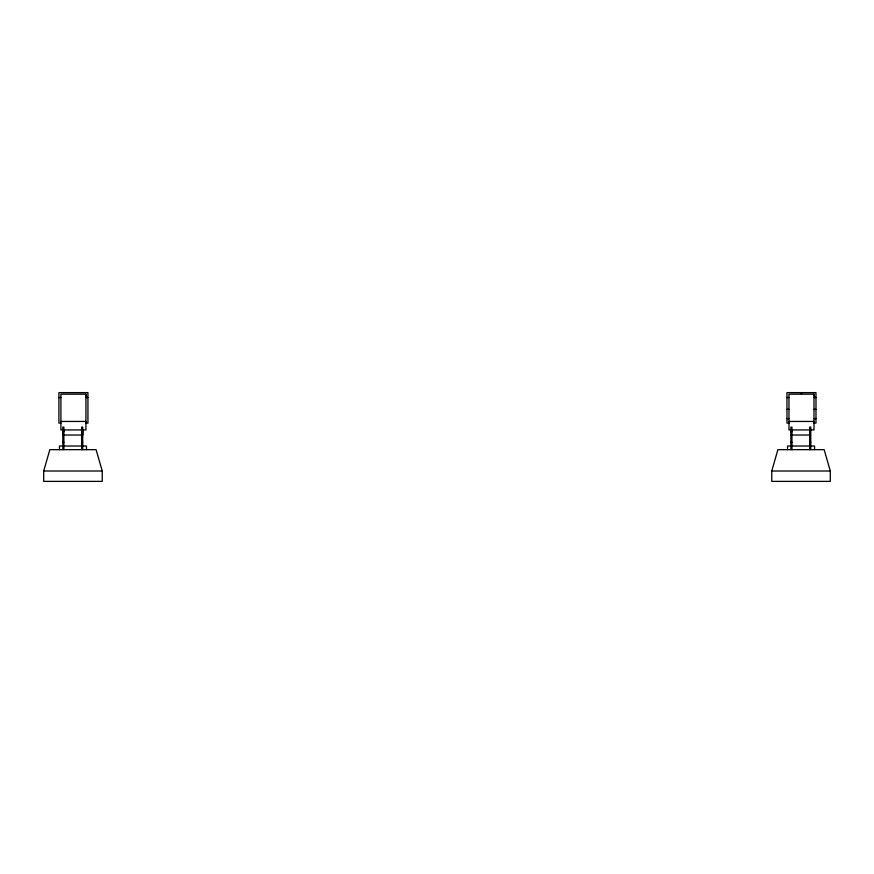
<?xml version="1.0" encoding="UTF-8"?>
<svg xmlns="http://www.w3.org/2000/svg" width="874" height="874" viewBox="0 0 874 874"><rect width="100%" height="100%" fill="white"/><g stroke="black" fill="none" stroke-linecap="round" stroke-linejoin="round"><path stroke-width="1.31" d="M43.7 471.01L49.84 449.662L96.096 449.662L102.236 471.01L102.236 481.377L43.7 481.377L43.7 471.01L102.236 471.01M771.764 471.01L777.904 449.662L824.16 449.662L830.3 471.01L830.3 481.377L771.764 481.377L771.764 471.01L830.3 471.01M85.925 394.174L60.907 394.174L60.907 429.932L85.925 429.932L85.925 394.174L86.712 397.506M813.989 394.174L788.971 394.174L788.971 429.932L813.989 429.932L813.989 394.174L814.776 397.506M58.908 397.506L60.907 397.506M85.925 397.506L87.935 397.506M786.961 397.506L788.971 397.506M813.989 397.506L815.988 397.506M786.961 409.382L788.971 409.382M813.989 409.382L815.988 409.382M786.961 418.613L788.971 418.613M813.989 418.613L815.988 418.613M60.907 421.443L85.925 421.443M788.971 421.443L813.989 421.443M60.907 423.114L58.908 423.114L58.908 392.623L87.935 392.623L87.935 423.114L85.925 423.114M788.971 423.114L786.961 423.114L786.961 392.623L815.988 392.623L815.988 423.114L813.989 423.114M62.819 430.303L63.878 430.303M81.632 430.303L82.702 430.303M790.883 430.303L791.942 430.303M809.695 430.303L810.766 430.303M62.731 431.461L63.944 431.461M790.795 431.461L792.008 431.461M62.731 431.778L63.944 431.778M790.795 431.778L792.008 431.778M81.632 435.034L62.731 435.034L62.731 429.516M790.795 435.034L809.695 435.034M62.819 442.266L63.878 442.266M81.632 442.266L82.702 442.266M790.883 442.266L791.942 442.266M809.695 442.266L810.766 442.266M814.557 449.662L814.557 446.013L787.529 446.013L787.529 449.662M810.766 449.662L810.766 427.102L809.695 427.102L809.695 449.662M801.48 392.623L801.48 394.174M791.942 449.662L791.942 427.102L790.883 427.102L790.883 449.662M86.493 449.662L86.493 446.013L59.465 446.013L59.465 449.662M82.855 429.516L82.855 435.034M82.702 449.662L82.702 427.102L81.632 427.102L81.632 449.662M63.878 449.662L63.878 427.102L62.819 427.102L62.819 449.662"/></g></svg>
